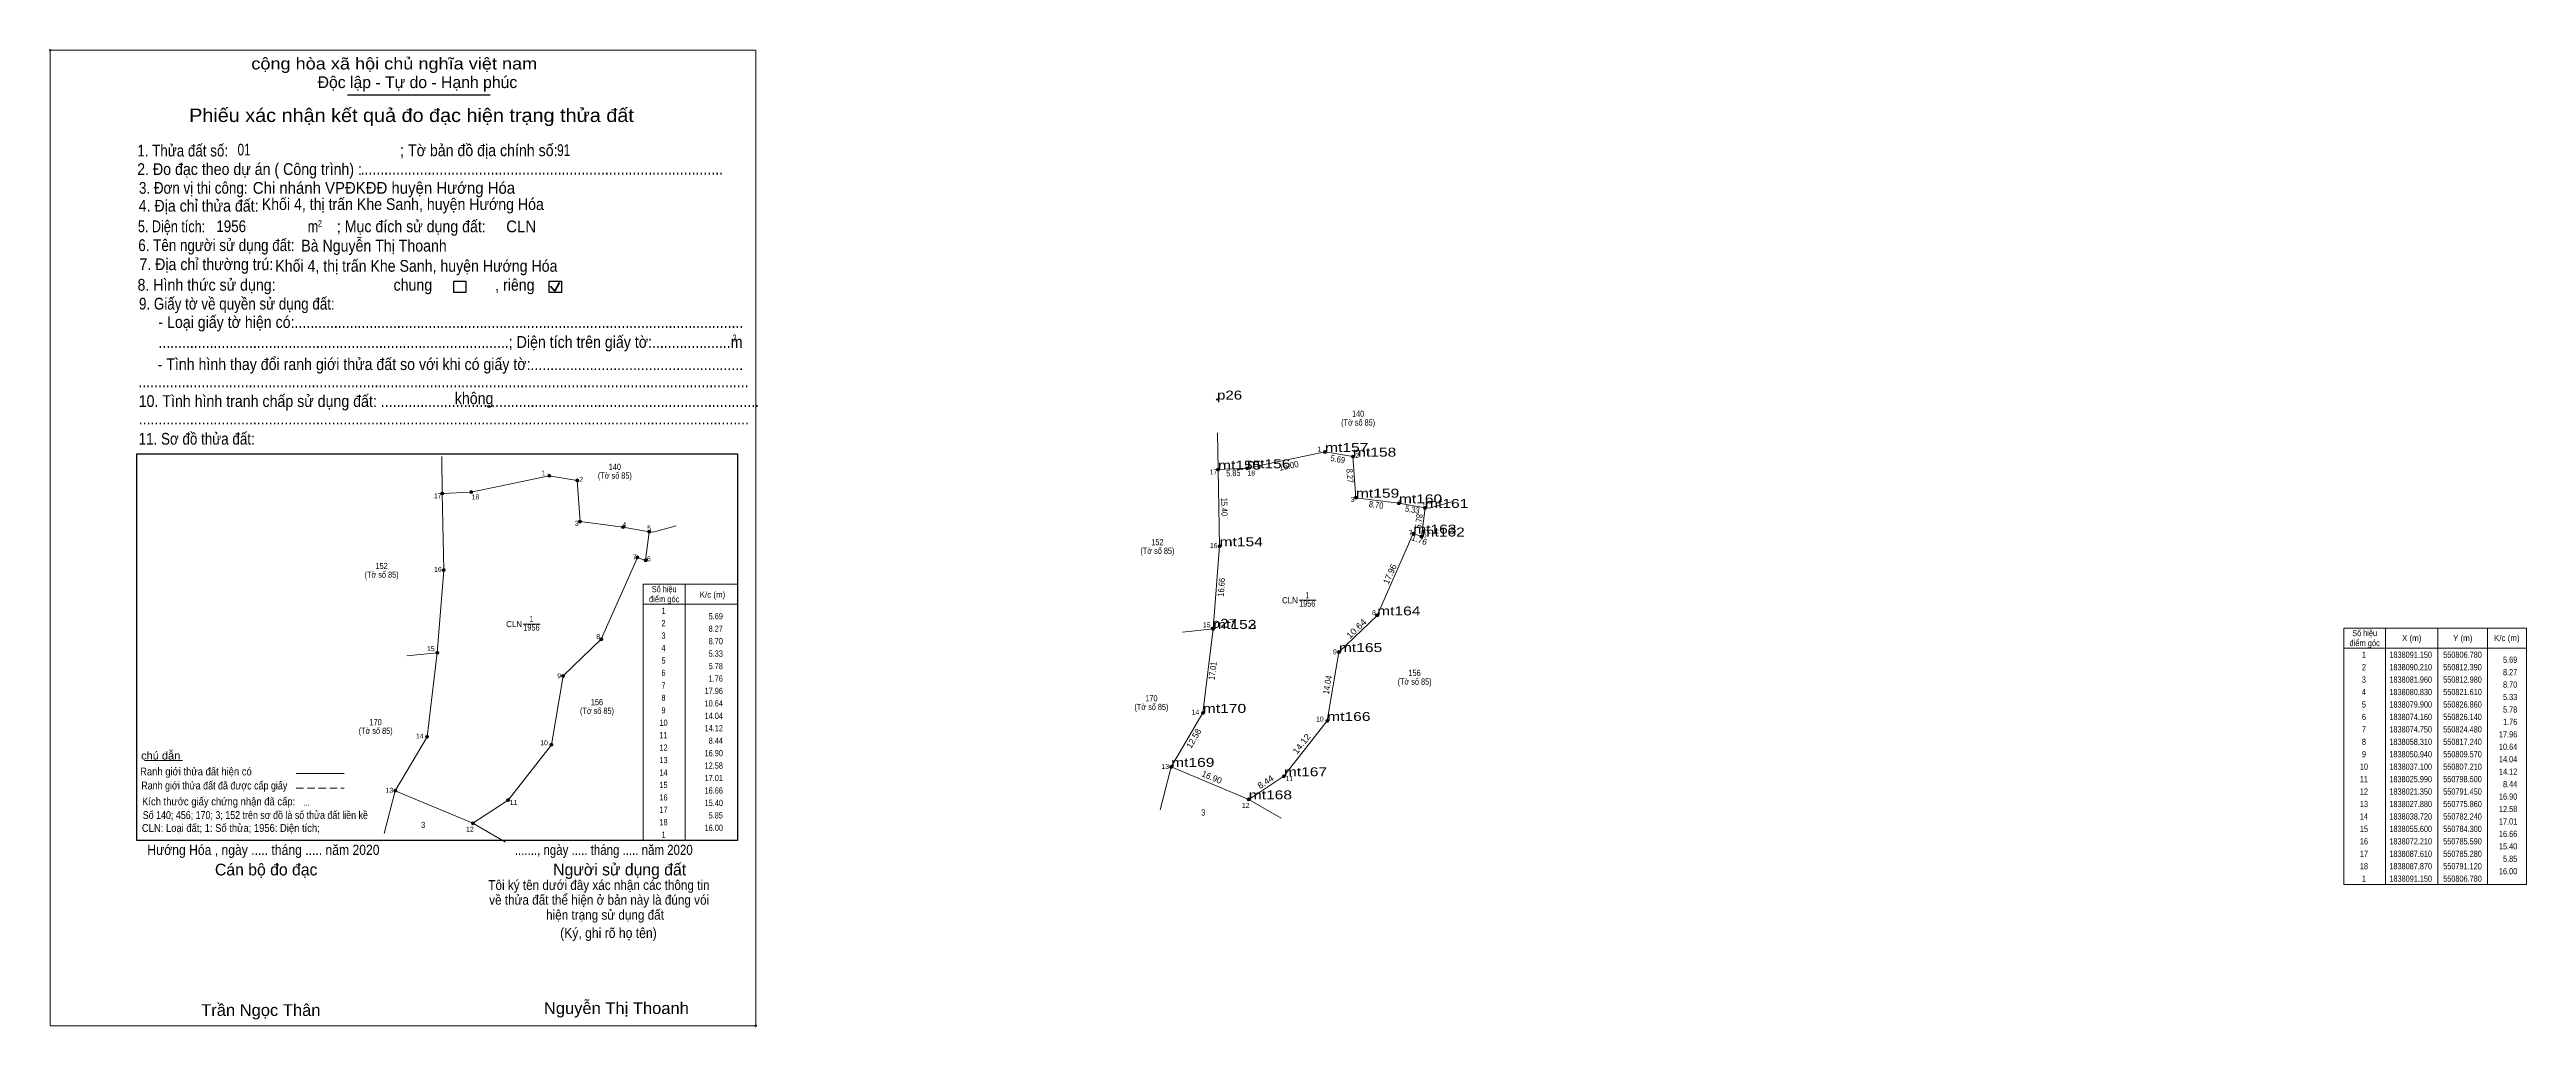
# Model space of a CAD drawing. Header units: metres. Extents: x 550551 to 551048, y 1837976 to 1838172.
import ezdxf
from ezdxf.enums import TextEntityAlignment as Align

# ---------------------------------------------------------------- set-up
doc = ezdxf.new("R2010")
doc.units = ezdxf.units.M
doc.header["$LTSCALE"] = 0.5
doc.header["$PDMODE"] = 32
doc.header["$PDSIZE"] = 0.25
doc.linetypes.add('MEDIUM_DASHED', pattern=[4.5, 3, -1.5])
for name, color, linetype, lineweight in [('1', 7, 'Continuous', 13), ('17', 7, 'Continuous', 13), ('2', 7, 'Continuous', 25), ('36', 7, 'Continuous', 13), ('6', 7, 'Continuous', 13), ('63', 7, 'Continuous', 13)]:
    doc.layers.add(name, color=color, linetype=linetype, lineweight=lineweight)
doc.layers.add('12', color=7, linetype='Continuous')
doc.layers.add('7', color=7, linetype='Continuous')

msp = doc.modelspace()

# ---------------------------------------------------------------- hatches: boundary and pattern name
at = {"layer": '63'}
for points in [[(550785.58, 1838087.61, 1), (550784.98, 1838087.61, 1)], [(550791.42, 1838087.87, 1), (550790.82, 1838087.87, 1)], [(550807.08, 1838091.15, 1), (550806.48, 1838091.15, 1)], [(550812.69, 1838090.21, 1), (550812.09, 1838090.21, 1)], [(550629.76, 1838082.82, 1), (550629.16, 1838082.82, 1)], [(550635.6, 1838083.08, 1), (550635, 1838083.08, 1)], [(550651.26, 1838086.36, 1), (550650.66, 1838086.36, 1)], [(550656.87, 1838085.42, 1), (550656.27, 1838085.42, 1)], [(550813.28, 1838081.96, 1), (550812.68, 1838081.96, 1)], [(550821.91, 1838080.83, 1), (550821.31, 1838080.83, 1)], [(550827.16, 1838079.9, 1), (550826.56, 1838079.9, 1)], [(550657.46, 1838077.17, 1), (550656.86, 1838077.17, 1)], [(550666.09, 1838076.04, 1), (550665.49, 1838076.04, 1)], [(550671.34, 1838075.11, 1), (550670.74, 1838075.11, 1)], [(550824.78, 1838074.75, 1), (550824.18, 1838074.75, 1)], [(550826.44, 1838074.16, 1), (550825.84, 1838074.16, 1)], [(550668.96, 1838069.96, 1), (550668.36, 1838069.96, 1)], [(550670.62, 1838069.37, 1), (550670.02, 1838069.37, 1)], [(550785.89, 1838072.21, 1), (550785.29, 1838072.21, 1)], [(550630.07, 1838067.42, 1), (550629.47, 1838067.42, 1)], [(550817.54, 1838058.31, 1), (550816.94, 1838058.31, 1)], [(550661.72, 1838053.52, 1), (550661.12, 1838053.52, 1)], [(550784.6, 1838055.6, 1), (550784, 1838055.6, 1)], [(550628.78, 1838050.81, 1), (550628.18, 1838050.81, 1)], [(550809.87, 1838050.94, 1), (550809.27, 1838050.94, 1)], [(550654.05, 1838046.15, 1), (550653.45, 1838046.15, 1)], [(550782.54, 1838038.72, 1), (550781.94, 1838038.72, 1)], [(550626.72, 1838033.93, 1), (550626.12, 1838033.93, 1)], [(550807.51, 1838037.1, 1), (550806.91, 1838037.1, 1)], [(550651.69, 1838032.31, 1), (550651.09, 1838032.31, 1)], [(550776.16, 1838027.88, 1), (550775.56, 1838027.88, 1)], [(550620.34, 1838023.09, 1), (550619.74, 1838023.09, 1)], [(550798.8, 1838025.99, 1), (550798.2, 1838025.99, 1)], [(550642.98, 1838021.2, 1), (550642.38, 1838021.2, 1)], [(550791.75, 1838021.35, 1), (550791.15, 1838021.35, 1)], [(550635.93, 1838016.56, 1), (550635.33, 1838016.56, 1)]]:
    msp.add_hatch(color=256, dxfattribs=at).paths.add_polyline_path(points)

# ---------------------------------------------------------------- linework, layer by layer
at = {"layer": '1'}
for points in [[(550806.78, 1838091.15), (550812.39, 1838090.21), (550812.98, 1838081.96), (550821.61, 1838080.83), (550826.86, 1838079.9), (550826.14, 1838074.16), (550824.48, 1838074.75), (550817.24, 1838058.31), (550809.57, 1838050.94), (550807.21, 1838037.1), (550798.5, 1838025.99), (550791.45, 1838021.35), (550775.86, 1838027.88), (550782.24, 1838038.72), (550784.3, 1838055.6), (550785.59, 1838072.21), (550785.28, 1838087.61), (550791.12, 1838087.87)], [(550650.96, 1838086.36), (550656.57, 1838085.42), (550657.16, 1838077.17), (550665.79, 1838076.04), (550671.04, 1838075.11), (550670.32, 1838069.37), (550668.66, 1838069.96), (550661.42, 1838053.52), (550653.75, 1838046.15), (550651.39, 1838032.31), (550642.68, 1838021.2), (550635.63, 1838016.56), (550620.04, 1838023.09), (550626.42, 1838033.93), (550628.48, 1838050.81), (550629.77, 1838067.42), (550629.46, 1838082.82), (550635.3, 1838083.08)]]:
    msp.add_lwpolyline(points, close=True, dxfattribs=at)
at = {"layer": '17'}
msp.add_line((550569.7, 1838029.13), (550577.29, 1838029.13), dxfattribs=at)
at = {"layer": '2'}
for p, q in [((550610.41, 1838162.9), (550639.07, 1838162.9)), ((550568.1, 1838090.75), (550688.75, 1838090.75)), ((550688.75, 1838090.75), (550688.75, 1838013.09))]:
    msp.add_line(p, q, dxfattribs=at)
at = {"layer": '2', "lineweight": 35}
for p, q in [((550651.24, 1838124.48), (550652.05, 1838123.43)), ((550652.05, 1838123.43), (550653.03, 1838125.19))]:
    msp.add_line(p, q, dxfattribs=at)
at = {"layer": '2', "lineweight": 13}
msp.add_lwpolyline([(550550.72, 1838171.89), (550692.44, 1838171.89), (550692.44, 1837975.86), (550550.72, 1837975.86)], close=True, dxfattribs=at)
at = {"layer": '2'}
for points in [[(550631.81, 1838125.49), (550634.24, 1838125.49), (550634.24, 1838123.22), (550631.81, 1838123.22)], [(550650.96, 1838125.49), (550653.39, 1838125.49), (550653.39, 1838123.22), (550650.96, 1838123.22)]]:
    msp.add_lwpolyline(points, close=True, dxfattribs=at)
msp.add_lwpolyline([(550688.75, 1838013.09), (550568.1, 1838013.09), (550568.1, 1838090.75)], dxfattribs=at)
for p in [(550550.72, 1838171.89), (550692.44, 1837975.86)]:
    msp.add_point(p, dxfattribs=at)
at = {"layer": '36'}
for p, q in [((550785.28, 1838087.61), (550785.19, 1838095.01)), ((550629.46, 1838082.82), (550629.37, 1838090.22)), ((550778.17, 1838054.95), (550784.3, 1838055.61)), ((550622.35, 1838050.16), (550628.48, 1838050.82)), ((550617.81, 1838014.46), (550620.04, 1838023.09)), ((550773.63, 1838019.25), (550775.86, 1838027.88)), ((550791.45, 1838021.35), (550797.98, 1838017.54)), ((550635.63, 1838016.56), (550642.16, 1838012.75))]:
    msp.add_line(p, q, dxfattribs=at)
for points in [[(550775.86, 1838027.88), (550791.45, 1838021.35), (550798.5, 1838025.99), (550807.21, 1838037.1), (550809.57, 1838050.94), (550817.24, 1838058.31), (550824.48, 1838074.75), (550826.14, 1838074.16), (550826.86, 1838079.9), (550821.61, 1838080.83), (550812.98, 1838081.96), (550812.39, 1838090.21), (550806.78, 1838091.15), (550791.12, 1838087.87), (550785.28, 1838087.61)], [(550620.04, 1838023.09), (550635.63, 1838016.56), (550642.68, 1838021.2), (550651.39, 1838032.31), (550653.75, 1838046.15), (550661.42, 1838053.52), (550668.66, 1838069.96), (550670.32, 1838069.37), (550671.04, 1838075.11), (550665.79, 1838076.04), (550657.16, 1838077.17), (550656.57, 1838085.42), (550650.96, 1838086.36), (550635.3, 1838083.08), (550629.46, 1838082.82)], [(550628.48, 1838050.82), (550629.77, 1838067.42), (550629.46, 1838082.82)], [(550784.3, 1838055.61), (550785.59, 1838072.21), (550785.28, 1838087.61)], [(550826.86, 1838079.9), (550827.68, 1838079.85), (550832.25, 1838081.13)], [(550671.04, 1838075.11), (550671.86, 1838075.06), (550676.43, 1838076.34)], [(550775.86, 1838027.88), (550782.24, 1838038.72), (550784.3, 1838055.6)], [(550620.04, 1838023.09), (550626.42, 1838033.93), (550628.48, 1838050.81)]]:
    msp.add_lwpolyline(points, dxfattribs=at)
at = {"layer": '6', "linetype": 'MEDIUM_DASHED'}
msp.add_line((550600.13, 1838023.6), (550609.79, 1838023.6), dxfattribs=at)
at = {"layer": '6'}
msp.add_line((550600.15, 1838026.54), (550609.74, 1838026.54), dxfattribs=at)
at = {"layer": '63'}
for p, q in [((550678.25, 1838064.59), (550678.25, 1838013.09)), ((550688.75, 1838064.59), (550688.75, 1838013.09)), ((550669.85, 1838060.59), (550688.75, 1838060.59)), ((550801.57, 1838061.37), (550804.99, 1838061.37)), ((550645.75, 1838056.58), (550649.17, 1838056.58)), ((551019.78, 1838055.76), (551019.78, 1838004.26)), ((551030.28, 1838055.76), (551030.28, 1838004.26)), ((551040.28, 1838055.76), (551040.28, 1838004.26)), ((551011.38, 1838051.76), (551048.08, 1838051.76))]:
    msp.add_line(p, q, dxfattribs=at)
msp.add_lwpolyline([(550688.75, 1838013.09), (550669.85, 1838013.09), (550669.85, 1838064.59), (550688.75, 1838064.59)], dxfattribs=at)
msp.add_lwpolyline([(551011.38, 1838055.76), (551048.08, 1838055.76), (551048.08, 1838004.26), (551011.38, 1838004.26)], close=True, dxfattribs=at)
for centre in [(550785.28, 1838087.61), (550791.12, 1838087.87), (550806.78, 1838091.15), (550812.39, 1838090.21), (550629.46, 1838082.82), (550635.3, 1838083.08), (550650.96, 1838086.36), (550656.57, 1838085.42), (550812.98, 1838081.96), (550821.61, 1838080.83), (550826.86, 1838079.9), (550657.16, 1838077.17), (550665.79, 1838076.04), (550671.04, 1838075.11), (550824.48, 1838074.75), (550826.14, 1838074.16), (550668.66, 1838069.96), (550670.32, 1838069.37), (550785.59, 1838072.21), (550629.77, 1838067.42), (550817.24, 1838058.31), (550661.42, 1838053.52), (550784.3, 1838055.6), (550628.48, 1838050.81), (550809.57, 1838050.94), (550653.75, 1838046.15), (550782.24, 1838038.72), (550782.24, 1838038.72), (550626.42, 1838033.93), (550626.42, 1838033.93), (550807.21, 1838037.1), (550651.39, 1838032.31), (550775.86, 1838027.88), (550620.04, 1838023.09), (550798.5, 1838025.99), (550642.68, 1838021.2), (550791.45, 1838021.35), (550635.63, 1838016.56)]:
    msp.add_circle(centre, 0.3, dxfattribs=at)
at = {"layer": '7'}
for p in [(550785.1, 1838101.67), (550785.28, 1838087.61), (550791.12, 1838087.87), (550806.78, 1838091.15), (550812.39, 1838090.21), (550812.98, 1838081.96), (550821.61, 1838080.83), (550826.86, 1838079.9), (550824.48, 1838074.75), (550826.14, 1838074.16), (550785.59, 1838072.21), (550817.24, 1838058.31), (550784.04, 1838055.82), (550784.3, 1838055.61), (550784.3, 1838055.6), (550809.57, 1838050.94), (550782.24, 1838038.72), (550807.21, 1838037.1), (550775.86, 1838027.88), (550798.5, 1838025.99), (550791.45, 1838021.35)]:
    msp.add_point(p, dxfattribs=at)

# ---------------------------------------------------------------- texts
at = {"layer": '1'}
for s, width, p in [('1', 0.65, (550803.195, 1838061.75)), ('1', 0.65, (550647.375, 1838056.96)), ('CLN', 0.95, (550799.725, 1838060.74)), ('1956', 0.85, (550803.205, 1838060.06)), ('CLN', 0.95, (550643.905, 1838055.95)), ('1956', 0.85, (550647.385, 1838055.27))]:
    msp.add_text(s, height=1.25, dxfattribs=dict(at, width=width)).set_placement(p, align=Align.CENTER)
at = {"layer": '12'}
for s, width, p in [('p26', 1.25, (550785.1, 1838101.68)), ('mt157', 1.3, (550806.78, 1838091.15)), ('mt155', 1.3, (550785.28, 1838087.61)), ('mt156', 1.3, (550791.12, 1838087.87)), ('mt158', 1.3, (550812.39, 1838090.21)), ('mt159', 1.3, (550812.98, 1838081.96)), ('mt160', 1.3, (550821.61, 1838080.83)), ('mt161', 1.3, (550826.86, 1838079.9)), ('mt154', 1.3, (550785.59, 1838072.21)), ('mt163', 1.3, (550824.48, 1838074.75)), ('mt162', 1.3, (550826.14, 1838074.16)), ('mt164', 1.3, (550817.24, 1838058.31)), ('p27', 1.25, (550784.04, 1838055.82)), ('mt152', 1.3, (550784.3, 1838055.61)), ('mt153', 1.3, (550784.3, 1838055.6)), ('mt165', 1.3, (550809.57, 1838050.94)), ('mt170', 1.3, (550782.24, 1838038.72)), ('mt166', 1.3, (550807.21, 1838037.1)), ('mt169', 1.3, (550775.86, 1838027.88)), ('mt168', 1.3, (550791.45, 1838021.35)), ('mt167', 1.3, (550798.5, 1838025.99))]:
    msp.add_text(s, height=1.8, dxfattribs=dict(at, width=width)).set_placement(p)
at = {"layer": '2'}
for s, height, width, p in [('cộng hòa xã hội chủ nghĩa việt nam', 2.365, 1.15, (550591.12, 1838168.01)), ('1. Thửa đất số:', 2.365, 0.85, (550568.22, 1838150.52)), ('01', 2.36, 0.75, (550588.36, 1838150.72)), ('; Tờ bản đồ địa chính số:', 2.365, 0.9, (550621.01, 1838150.58)), ('91', 2.36, 0.75, (550652.54, 1838150.62)), ('2. Đo đạc theo dự án ( Công trình) : ', 2.367, 0.9, (550568.2, 1838146.8)), ('3. Đơn vị thi công:', 2.367, 0.85, (550568.56, 1838143.03)), ('Chi nhánh VPĐKĐĐ huyện Hướng Hóa', 2.362, 0.95, (550591.42, 1838143.03)), ('Khối 4, thị trấn Khe Sanh, huyện Hướng Hóa', 2.36, 0.9, (550593.22, 1838139.77)), ('............................................................................................', 2.367, 0.9, (550613.06, 1838146.9)), ('5. Diện tích:', 2.367, 0.8, (550568.34, 1838135.3)), ('4. Địa chỉ thửa đất:', 2.367, 0.9, (550568.5, 1838139.44)), ('1956', 2.36, 0.85, (550584.1, 1838135.33)), ('2', 1.352, 0.8, (550604.48, 1838136.42)), ('; Mục đích sử dụng đất:', 2.365, 0.9, (550608.3, 1838135.3)), (' CLN', 2.36, 0.95, (550641.49, 1838135.29)), ('6. Tên người sử dụng đất:', 2.367, 0.85, (550568.42, 1838131.52)), ('Bà Nguyễn Thị Thoanh', 2.36, 0.9, (550601.16, 1838131.42)), ('m', 2.365, 0.8, (550602.45, 1838135.3)), ('7. Địa chỉ thường trú:', 2.367, 0.9, (550568.63, 1838127.68)), ('Khối 4, thị trấn Khe Sanh, huyện Hướng Hóa', 2.36, 0.9, (550595.94, 1838127.36)), ('8. Hình thức sử dụng:', 2.367, 0.9, (550568.27, 1838123.55)), ('chung                , riêng', 2.365, 0.9, (550619.69, 1838123.55)), ('9. Giấy tờ về quyền sử dụng đất:', 2.367, 0.85, (550568.56, 1838119.76)), ('     - Loại giấy tờ hiện có:..................................................................................................................', 2.365, 0.9, (550568.5, 1838116.07)), ('     .........................................................................................; Diện tích trên giấy tờ:....................m', 2.365, 0.9, (550568.5, 1838112.07)), ('2', 1.352, 0.8, (550687.76, 1838113.4)), ('     - Tình hình thay đổi ranh giới thửa đất so với khi có giấy tờ:......................................................', 2.365, 0.9, (550568.34, 1838107.61)), ('...........................................................................................................................................................', 2.365, 0.9, (550568.42, 1838104.17)), ('10. Tình hình tranh chấp sử dụng đất: ................................................................................................', 2.367, 0.9, (550568.5, 1838100.19)), ('không', 2.366, 0.9, (550631.99, 1838100.75)), ('11. Sơ đồ thửa đất:', 2.367, 0.85, (550568.5, 1838092.62)), ('...........................................................................................................................................................', 2.365, 0.9, (550568.5, 1838096.67)), ('Hướng Hóa , ngày ..... tháng ..... năm 2020', 2.027, 0.9, (550570.24, 1838010.19)), ('......., ngày ..... tháng ..... năm 2020', 2.027, 0.85, (550644.04, 1838010.19)), ('(Ký, ghi rõ họ tên)', 2.028, 0.9, (550653.15, 1837993.5)), ('Trần Ngọc Thân', 2.362, 1.05, (550581.05, 1837977.83)), ('Nguyễn Thị Thoanh', 2.36, 1.05, (550649.89, 1837978.22))]:
    msp.add_text(s, height=height, dxfattribs=dict(at, width=width)).set_placement(p)
for s, height, p in [('Độc lập - Tự do - Hạnh phúc', 2.365, (550604.44, 1838164.27)), ('Cán bộ đo đạc', 2.366, (550583.82, 1838006.06)), ('Người sử dụng đất', 2.365, (550651.75, 1838006.06))]:
    msp.add_text(s, height=height, dxfattribs=at).set_placement(p)
for s, height, width, p in [('Phiếu xác nhận kết quả đo đạc hiện trạng thửa đất', 2.703, 1.1, (550623.29, 1838157.45)), ('...', 1.31, 0.9, (550602.185, 1838020.11)), ('Tôi ký tên dưới đây xác nhận các thông tin', 1.954, 0.9, (550660.945, 1838003.16)), ('về thửa đất thể hiện ở bản này là đúng vói', 1.954, 0.9, (550660.985, 1838000.18)), ('hiện trạng sử dụng đất', 1.954, 0.9, (550662.165, 1837997.17))]:
    msp.add_text(s, height=height, dxfattribs=dict(at, width=width)).set_placement(p, align=Align.CENTER)
msp.add_text('.', height=0.6759, dxfattribs=at).set_placement((550692.4145, 1837975.51), align=Align.CENTER)
at = {"layer": '6'}
for s, height, width, p in [('chú dẫn', 1.575, 1.05, (550568.99, 1838029.36)), ('Ranh giới thửa đất hiện có ', 1.575, 0.9, (550568.78, 1838026.16)), ('Ranh giới thửa đất đã được cấp giấy', 1.575, 0.85, (550569.02, 1838023.34)), ('Kích thước giấy chứng nhận đã cấp:', 1.575, 0.9, (550569.18, 1838020.14)), ('Số 140; 456; 170; 3; 152 trên sơ đồ là số thửa đất liền kề', 1.57, 0.85, (550569.32, 1838017.41)), ('CLN: Loại đất; 1: Số thửa; 1956: Diện tích;', 1.57, 0.9, (550569.15, 1838014.82))]:
    msp.add_text(s, height=height, dxfattribs=dict(at, width=width)).set_placement(p)
at = {"layer": '63'}
for s, width, p in [('(Tờ số 85)', 0.85, (550813.42, 1838096.45)), ('140', 0.85, (550813.42, 1838098.2)), ('140', 0.85, (550664.14, 1838087.53)), ('(Tờ số 85)', 0.85, (550664.14, 1838085.78)), ('152', 0.85, (550773.105, 1838072.41)), ('152', 0.85, (550617.285, 1838067.62)), ('(Tờ số 85)', 0.85, (550773.11, 1838070.66)), ('(Tờ số 85)', 0.85, (550617.29, 1838065.87)), ('Số hiệu', 0.85, (550674.05, 1838062.97)), ('K/c (m)', 0.95, (550683.745, 1838061.86)), ('điểm góc', 0.9, (550674.05, 1838060.97)), (' 1', 0.75, (550673.71, 1838058.62)), (' 3', 0.8, (550673.705, 1838053.62)), (' 2', 0.85, (550673.705, 1838056.12)), ('điểm góc', 0.9, (551015.585, 1838052.14)), ('Số hiệu', 0.85, (551015.585, 1838054.14)), ('X (m)', 0.95, (551025.04, 1838053.14)), ('Y (m)', 0.95, (551035.285, 1838053.14)), ('K/c (m)', 0.95, (551044.135, 1838053.14)), (' 4', 0.85, (550673.7, 1838051.12)), (' 5', 0.8, (550673.705, 1838048.62)), (' 2', 0.85, (551015.235, 1838047.29)), (' 1', 0.75, (551015.235, 1838049.79)), ('1838091.150', 0.85, (551024.83, 1838049.79)), ('1838090.210', 0.85, (551024.83, 1838047.29)), ('550806.780', 0.85, (551035.24, 1838049.79)), ('550812.390', 0.85, (551035.24, 1838047.29)), (' 6', 0.85, (550673.705, 1838046.12)), (' 7', 0.8, (550673.705, 1838043.62)), ('(Tờ số 85)', 0.85, (550824.76, 1838044.39)), ('156', 0.85, (550824.755, 1838046.14)), (' 4', 0.85, (551015.225, 1838042.29)), (' 3', 0.8, (551015.235, 1838044.79)), ('1838081.960', 0.85, (551024.83, 1838044.79)), ('1838080.830', 0.85, (551024.83, 1838042.29)), ('550812.980', 0.85, (551035.24, 1838044.79)), ('550821.610', 0.85, (551035.24, 1838042.29)), ('(Tờ số 85)', 0.85, (550660.55, 1838038.51)), ('156', 0.85, (550660.545, 1838040.26)), (' 8', 0.8, (550673.705, 1838041.12)), (' 9', 0.85, (550673.71, 1838038.62)), ('(Tờ số 85)', 0.85, (550771.91, 1838039.29)), ('170', 0.85, (550771.91, 1838041.04)), (' 5', 0.8, (551015.235, 1838039.79)), (' 6', 0.85, (551015.235, 1838037.29)), ('1838079.900', 0.85, (551024.83, 1838039.79)), ('1838074.160', 0.85, (551024.83, 1838037.29)), ('550826.860', 0.85, (551035.24, 1838039.79)), ('550826.140', 0.85, (551035.24, 1838037.29)), ('(Tờ số 85)', 0.85, (550616.09, 1838034.5)), ('170', 0.85, (550616.09, 1838036.25)), (' 10', 0.85, (550673.71, 1838036.12)), (' 11', 0.8, (550673.7, 1838033.62)), (' 8', 0.8, (551015.235, 1838032.29)), (' 7', 0.8, (551015.235, 1838034.79)), ('1838074.750', 0.85, (551024.83, 1838034.79)), ('1838058.310', 0.85, (551024.83, 1838032.29)), ('550824.480', 0.85, (551035.24, 1838034.79)), ('550817.240', 0.85, (551035.24, 1838032.29)), (' 12', 0.85, (550673.705, 1838031.12)), (' 13', 0.85, (550673.705, 1838028.62)), (' 10', 0.85, (551015.235, 1838027.29)), (' 9', 0.8, (551015.235, 1838029.79)), ('1838050.940', 0.85, (551024.83, 1838029.79)), ('1838037.100', 0.85, (551024.83, 1838027.29)), ('550809.570', 0.85, (551035.24, 1838029.79)), ('550807.210', 0.85, (551035.24, 1838027.29)), (' 15', 0.85, (550673.705, 1838023.62)), (' 14', 0.85, (550673.71, 1838026.12)), (' 12', 0.85, (551015.235, 1838022.29)), (' 11', 0.8, (551015.225, 1838024.79)), ('1838025.990', 0.85, (551024.83, 1838024.79)), ('1838021.350', 0.85, (551024.83, 1838022.29)), ('550798.500', 0.85, (551035.24, 1838024.79)), ('550791.450', 0.85, (551035.24, 1838022.29)), (' 16', 0.85, (550673.705, 1838021.12)), (' 17', 0.85, (550673.705, 1838018.62)), ('3', 0.75, (550782.32, 1838018.08)), (' 13', 0.85, (551015.235, 1838019.79)), (' 14', 0.85, (551015.235, 1838017.29)), ('1838027.880', 0.85, (551024.83, 1838019.79)), ('1838038.720', 0.85, (551024.83, 1838017.29)), ('550775.860', 0.85, (551035.24, 1838019.79)), ('550782.240', 0.85, (551035.24, 1838017.29)), ('3', 0.75, (550625.63, 1838015.58)), (' 18', 0.85, (550673.705, 1838016.12)), (' 1', 0.75, (550673.71, 1838013.62)), (' 15', 0.85, (551015.235, 1838014.79)), (' 16', 0.85, (551015.235, 1838012.29)), ('1838055.600', 0.85, (551024.83, 1838014.79)), ('1838072.210', 0.85, (551024.83, 1838012.29)), ('550784.300', 0.85, (551035.24, 1838014.79)), ('550785.590', 0.85, (551035.24, 1838012.29)), (' 17', 0.85, (551015.235, 1838009.79)), (' 18', 0.85, (551015.235, 1838007.29)), ('1838087.610', 0.85, (551024.83, 1838009.79)), ('1838087.870', 0.85, (551024.83, 1838007.29)), ('550785.280', 0.85, (551035.24, 1838009.79)), ('550791.120', 0.85, (551035.24, 1838007.29)), (' 1', 0.75, (551015.235, 1838004.79)), ('1838091.150', 0.85, (551024.83, 1838004.79)), ('550806.780', 0.85, (551035.24, 1838004.79))]:
    msp.add_text(s, height=1.25, dxfattribs=dict(at, width=width)).set_placement(p, align=Align.CENTER)
for s, rotation, width, p in [('16.00', 11.83, 0.95, (550799.6269, 1838087.7694)), ('5.69', 350.488, 0.9, (550809.2517, 1838089.0817)), ('5.85', 2.549, 0.85, (550788.3872, 1838086.2826)), ('8.27', 274.091, 0.85, (550811.1616, 1838086.2996)), ('15.40', 271.153, 0.85, (550785.9368, 1838080.0926)), ('8.70', 352.54, 0.9, (550816.9639, 1838079.907)), ('5.33', 349.955, 0.9, (550824.206, 1838078.9621)), ('5.78', 82.85, 0.9, (550826.2315, 1838077.1472)), ('16.66', 85.559, 0.9, (550786.5838, 1838063.9116)), ('10.64', 43.857, 1.15, (550813.492, 1838055.1838)), ('17.01', 83.042, 0.85, (550784.8308, 1838047.0893)), ('14.04', 80.323, 0.9, (550807.8631, 1838044.2549)), ('14.12', 51.904, 1.1, (550802.5685, 1838032.1094)), ('8.44', 33.351, 1.05, (550795.1714, 1838024.3413))]:
    msp.add_text(s, height=1.25, rotation=rotation, dxfattribs=dict(at, width=width)).set_placement(p, align=Align.CENTER)
for s, height, width, p in [(' 1', 1, 0.9, (550805.99, 1838091.23)), (' 2', 1, 0.9, (550813.59, 1838089.94)), (' 17', 1, 0.95, (550629.32, 1838081.84)), (' 1', 1, 0.9, (550650.17, 1838086.44)), (' 2', 1, 0.9, (550657.77, 1838085.15)), (' 17', 1, 0.95, (550785.14, 1838086.63)), (' 18', 1, 0.95, (550792.72, 1838086.4)), (' 18', 1, 0.95, (550636.9, 1838081.61)), (' 3', 1, 0.95, (550812.71, 1838081.11)), (' 4', 1, 0.95, (550822.25, 1838080.84)), (' 5', 1, 0.9, (550827.22, 1838080.13)), (' 3', 1, 0.95, (550656.89, 1838076.32)), (' 4', 1, 0.95, (550666.43, 1838076.05)), (' 5', 1, 0.9, (550671.4, 1838075.34)), (' 16', 1, 0.95, (550785.18, 1838071.85)), (' 7', 1, 0.95, (550824.33, 1838074.39)), (' 6', 1, 0.9, (550827.18, 1838073.98)), (' 16', 1, 0.95, (550629.36, 1838067.06)), (' 7', 1, 0.95, (550668.51, 1838069.6)), (' 6', 1, 0.9, (550671.36, 1838069.19)), ('5.69', 1.25, 0.85, (550685.84, 1838057.51)), (' 8', 1, 0.95, (550816.99, 1838058.36)), (' 8', 1, 0.95, (550661.17, 1838053.57)), ('8.27', 1.25, 0.85, (550685.83, 1838055.01)), ('8.70', 1.25, 0.85, (550685.84, 1838052.51)), (' 15', 1, 0.95, (550783.78, 1838055.92)), (' 15', 1, 0.95, (550627.96, 1838051.13)), ('5.33', 1.25, 0.85, (550685.83, 1838050.01)), ('5.78', 1.25, 0.85, (550685.83, 1838047.51)), (' 9', 1, 0.9, (550809.15, 1838050.47)), ('5.69', 1.25, 0.85, (551046.23, 1838048.79)), (' 9', 1, 0.9, (550653.33, 1838045.68)), ('17.96', 1.25, 0.85, (550685.84, 1838042.51)), ('1.76', 1.25, 0.85, (550685.83, 1838045.01)), ('8.27', 1.25, 0.85, (551046.23, 1838046.29)), ('8.70', 1.25, 0.85, (551046.23, 1838043.79)), ('10.64', 1.25, 0.85, (550685.84, 1838040.01)), ('14.04', 1.25, 0.85, (550685.84, 1838037.51)), (' 14', 1, 0.95, (550781.53, 1838038.37)), (' 10', 1, 0.95, (550806.5, 1838036.99)), ('5.33', 1.25, 0.85, (551046.23, 1838041.29)), ('5.78', 1.25, 0.85, (551046.23, 1838038.79)), (' 14', 1, 0.95, (550625.71, 1838033.58)), (' 10', 1, 0.95, (550650.68, 1838032.2)), ('14.12', 1.25, 0.85, (550685.84, 1838035.01)), ('8.44', 1.25, 0.85, (550685.84, 1838032.51)), ('17.96', 1.25, 0.85, (551046.23, 1838033.79)), ('1.76', 1.25, 0.85, (551046.23, 1838036.29)), ('16.90', 1.25, 0.85, (550685.84, 1838030.01)), ('12.58', 1.25, 0.85, (550685.84, 1838027.51)), (' 13', 1, 0.95, (550775.45, 1838027.47)), ('10.64', 1.25, 0.85, (551046.23, 1838031.29)), ('14.04', 1.25, 0.85, (551046.23, 1838028.79)), (' 13', 1, 0.95, (550619.63, 1838022.68)), ('17.01', 1.25, 0.85, (550685.84, 1838025.01)), ('16.66', 1.25, 0.85, (550685.84, 1838022.51)), (' 11', 1, 0.9, (550800.37, 1838025.01)), ('14.12', 1.25, 0.85, (551046.23, 1838026.29)), ('8.44', 1.25, 0.85, (551046.23, 1838023.79)), (' 11', 1, 0.9, (550644.55, 1838020.22)), ('15.40', 1.25, 0.85, (550685.84, 1838020.01)), ('5.85', 1.25, 0.85, (550685.83, 1838017.51)), (' 12', 1, 0.95, (550791.61, 1838019.64)), ('16.90', 1.25, 0.85, (551046.23, 1838021.29)), ('12.58', 1.25, 0.85, (551046.23, 1838018.79)), (' 12', 1, 0.95, (550635.79, 1838014.85)), ('16.00', 1.25, 0.85, (550685.84, 1838015.01)), ('17.01', 1.25, 0.85, (551046.23, 1838016.29)), ('16.66', 1.25, 0.85, (551046.23, 1838013.79)), ('15.40', 1.25, 0.85, (551046.23, 1838011.29)), ('5.85', 1.25, 0.85, (551046.23, 1838008.79)), ('16.00', 1.25, 0.85, (551046.23, 1838006.29))]:
    msp.add_text(s, height=height, dxfattribs=dict(at, width=width)).set_placement(p, align=Align.RIGHT)
for s, rotation, p in [('1.76', 340.434, (550825.4957, 1838072.9177)), ('17.96', 66.232, (550820.3703, 1838066.3581)), ('12.58', 59.521, (550780.9435, 1838033.258)), ('16.90', 337.273, (550783.7885, 1838025.2264))]:
    msp.add_text(s, height=1.25, rotation=rotation, dxfattribs=at).set_placement(p, align=Align.CENTER)

doc.saveas('drawing.dxf')
